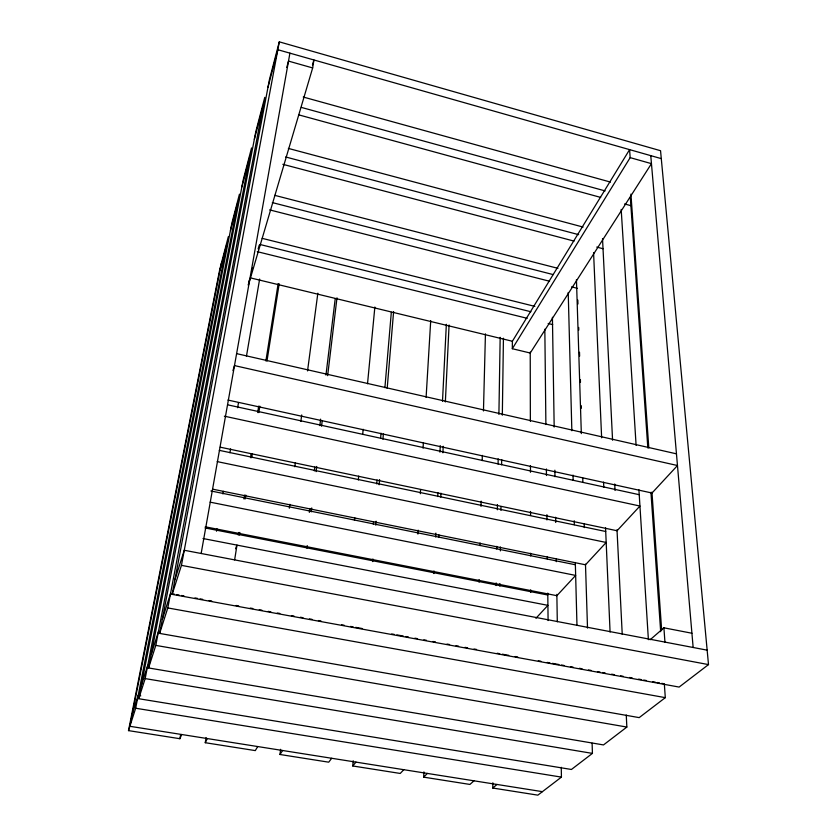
<?xml version="1.0" encoding="UTF-8"?>
<svg xmlns="http://www.w3.org/2000/svg" width="837" height="837" viewBox="0 0 837 837"><rect width="100%" height="100%" fill="white"/><g stroke="black" fill="none" stroke-linecap="round" stroke-linejoin="round"><path stroke-width="1.26" d="M512.317 348.715L512.38 341.255L629.591 149.624L630.167 157.638L512.317 348.715L530.229 353.026L651.458 163.654L630.167 157.638M499.856 586.13L499.898 583.515M500.369 550.892L500.421 546.979M500.955 510.444L501.007 506.531M501.614 464.776L501.687 459.555M502.326 415.194L503.435 338.211M561.261 767.309L561.428 777.113L537.856 795.15L492.752 788.035L492.847 782.815M496.09 585.544L496.132 582.929M496.697 548.967L496.739 546.352M497.335 509.775L497.419 504.544M498.088 464.043L498.172 458.822M498.904 414.409L500.17 337.321M479.078 582.165L479.151 579.56M480.019 545.578L480.082 542.962M481.024 506.364L481.16 501.143M482.196 460.632L482.332 455.401M483.462 410.967L485.439 333.858M438.808 537.5L438.933 534.895M440.754 497.094L440.942 493.181M442.899 452.775L443.212 446.257M445.357 401.938L449.082 325.028M473.993 780.816L469.923 784.436L423.658 777.144L423.92 771.923M433.859 573.554L433.995 570.949M435.69 537.019L435.889 533.106M437.72 496.561L437.918 492.648M439.938 452.189L440.272 445.661M442.491 401.289L446.351 324.296M417.914 534.069L418.144 530.166M420.331 493.715L420.572 489.802M423.062 448.151L423.376 442.94M426.106 397.376L430.72 320.571M372.716 561.585L372.925 558.98M375.761 525.134L376.085 521.221M379.13 484.759L379.569 479.559M382.938 439.195L383.377 433.984M387.186 388.41L393.61 311.584M403.79 769.695L400.232 773.451L352.764 765.97L353.204 760.77M373.312 524.182L373.532 521.587M376.734 483.891L377.068 479.988M380.605 438.389L381.044 433.189M384.905 387.688L391.318 312.295M354.469 520.3L354.721 517.695M358.33 479.988L358.696 476.086M362.683 434.476L363.174 429.276M367.527 383.754L374.861 307.033M306.917 548.162L307.231 545.567M311.28 511.846L311.741 507.954M316.104 471.639L316.731 466.45M321.565 426.242L322.182 421.053M327.644 375.656L336.987 297.836M331.724 758.27L328.721 762.183L279.987 754.493L280.615 749.314M309.334 512.37L309.805 508.477M314.356 470.938L314.827 467.046M319.839 425.614L320.623 419.138M325.959 375.112L335.218 298.725M289.33 508.216L289.853 504.324M294.833 466.764L295.346 462.882M300.849 421.429L301.707 414.953M307.545 370.917L317.851 293.191M257.723 746.552L255.295 750.601L205.264 742.712L206.08 737.554M238.231 535.073L238.639 532.489M243.965 498.957L244.582 495.085M250.525 457.693L251.131 453.821M257.691 412.547L258.706 406.102M265.884 360.956L278.166 283.576M234.632 559.89L236.986 545.096L235.553 548.737M249.196 280.207L248.307 285.218L312.661 67.933L313.927 59.971L312.452 64.972M239.466 535.01L239.874 532.426M245.168 498.936L245.775 495.065M251.686 457.713L252.293 453.842M258.811 412.62L259.836 406.175M266.961 361.092L279.181 283.795M216.501 531.223L216.94 528.649M222.883 493.914L223.322 491.34M229.924 452.744L230.593 448.883M237.635 407.713L238.514 402.566M246.444 356.248L259.648 279.045M128.5 730.617L135.667 708.238L228.344 236.63L219.754 269.441L128.5 730.617L179.903 738.715L180.562 734.855M201.152 553.498L289.916 53.149M172.15 594.364L181.441 565.362L279.296 41.85L660.55 150.712L708.5 664.599L679.121 687.072L172.15 594.364L269.462 79.442L279.296 41.85M159.637 633.41L167.798 607.934L264.774 97.364L255.819 131.576L159.637 633.41L639.186 717.623L665.3 697.65L664.327 683.819L661.753 683.348M148.578 667.957L155.797 645.39L251.55 147.929L243.368 179.202L148.578 667.957L603.498 744.93L626.85 727.06L626.254 714.997M138.722 698.717L145.167 678.598L239.445 194.174L231.943 222.862L138.722 698.717L571.42 769.475L592.429 753.394L592.104 743.193M221.428 263.048L129.881 726.296L542.418 791.656M219.953 270.508L226.858 244.163M230.457 230.437L237.959 201.811M241.883 186.871L250.064 155.661M254.333 139.34L263.289 105.169M267.986 87.278L277.832 49.718L661.293 158.632M286.777 67.41L288.503 61.101L312.661 67.933M251.498 271.439L252.607 267.683M258.141 248.913L259.25 245.157M232.958 370.571L234.486 365.591L677.478 465.529L652.002 493.024L227.967 400.065M132.351 713.825L138.178 695.442L140.762 695.871M141.254 685.754L147.751 665.279M151.194 654.461L158.475 631.516M162.336 619.349L170.549 593.475L174.41 594.176M174.923 579.696L184.266 550.265L707.15 650.161M179.903 738.715L181.713 734.509M205.264 742.712L207.283 738.558M279.987 754.493L282.613 750.496M352.764 765.97L355.955 762.109M535.931 618.292L547.911 605.35L203.014 538.526M423.658 777.144L427.393 773.43M650.15 639.74L663.908 627.813L691.927 633.243M492.752 788.035L497 784.457M135.667 708.238L561.428 777.113M145.167 678.598L592.429 753.394M155.797 645.39L626.85 727.06M167.798 607.934L665.3 697.65M176.649 594.594L179.087 595.034M181.524 595.484L183.973 595.934M194.979 597.942L197.553 598.413M200.127 598.884L202.69 599.355M209.124 600.537L211.698 600.997M236.128 605.475L238.702 605.946M250.273 608.06L252.847 608.53M259.271 609.713L261.845 610.173M268.279 611.355L270.843 611.826M277.277 612.998L279.851 613.469M291.422 615.593L293.996 616.063M300.42 617.235L302.994 617.706M309.428 618.888L311.992 619.349M318.426 620.531L321 621.002M341.569 624.768L344.143 625.239M350.567 626.411L353.141 626.882M355.715 627.352L362.149 628.524M391.716 633.944L394.29 634.415M396.864 634.885L403.298 636.057M405.861 636.528L408.435 636.999M414.87 638.171L417.433 638.641M423.867 639.824L426.441 640.295M432.865 641.466L435.439 641.937M447.01 644.061L449.584 644.532M456.019 645.704L458.582 646.174M465.016 647.346L467.59 647.817M474.014 648.999L476.588 649.47M497.168 653.237L499.731 653.707M502.305 654.178L508.739 655.35M515.163 656.522L517.737 656.993M538.306 660.759L540.88 661.23M547.314 662.412L549.888 662.883M552.451 663.354L558.886 664.526M561.46 664.996L564.033 665.467M570.457 666.639L573.031 667.11M579.455 668.292L582.029 668.763M588.463 669.935L591.037 670.406M597.461 671.588L600.035 672.059M602.609 672.529L605.172 673M611.606 674.172L614.18 674.643M620.604 675.815L623.178 676.286M629.612 677.468L632.176 677.939M638.61 679.11L641.184 679.581M643.758 680.052L646.321 680.523M652.755 681.705L655.329 682.176M657.076 682.49L659.493 682.929M181.441 565.362L708.5 664.599M205.285 526.808L556.877 595.682L575.657 575.417L210.108 502.148M204.981 527.927L547.796 595.013M212.786 489.195L585.502 564.787L606.187 542.47L217.191 461.605M210.893 490.974L575.375 564.755M219.273 450.348L605.706 531.485M220.246 447.188L617.057 530.742L639.939 506.04L224.358 416.177M227.737 404.846L639.227 494.698M236.609 353.632L676.463 453.842M250.347 277.863L512.485 341.276M257.273 251.665L527.216 318.322M548.162 323.49L552.692 324.61M259.993 244.488L530.92 311.751M262.169 238.346L534.864 306.384M269.629 209.878L549.574 281.242M571.577 286.85L577.446 288.357M272.339 202.596L553.163 274.588M274.745 195.345L557.934 268.342M282.833 164.303L574.046 241.098M596.739 247.082L603.048 248.746M285.647 156.969L578.66 234.663M288.346 148.411L583.096 227.068M298.537 114.805L600.673 197.406M624.59 203.946L630.889 205.661M301.33 107.408L605.13 190.909M303.245 97.029L610.497 182.089M650.767 155.64L693.151 647.482M663.908 627.813L664.934 642.094M630.931 194.121L648.821 447.952M651.95 492.208L661.669 630.177M630.345 197.835L647.838 447.994M650.935 492.292L660.686 631.705M621.18 209.417L636.11 445.399M638.913 489.729L648.393 639.667M602.525 238.681L612.579 440.231M614.724 483.985L615.049 490.503M616.995 529.654L622.236 634.331M593.579 252.69L601.636 437.803M603.561 482.133L603.791 487.343M605.549 527.76L610.079 632.04M577.823 300.085L577.948 303.998M578.702 327.455L578.785 330.06M579.507 352.22L579.633 356.133M580.386 379.59L580.47 382.206M581.223 405.663L581.307 408.268M576.442 279.589L581.338 433.608M582.74 477.99L582.866 481.903M584.195 523.669L584.32 527.592M585.481 564.138L587.511 628.095M568.218 292.479L571.849 430.752M573.021 475.102L573.157 480.323M574.224 520.76L574.318 524.673M575.312 562.495L576.965 625.113M552.42 317.275L554.178 427.058M554.868 470.195L554.973 476.724M555.622 517.245L555.705 522.466M556.291 559.064L556.333 561.679M556.856 594.354L557.296 621.797M544.835 329.182L545.891 424.558M546.394 468.982L546.467 475.521M546.906 514.713L546.959 519.944M547.367 556.521L547.398 559.137M547.775 593.109L548.089 620.541M530.229 352.095L530.365 421.325M530.459 465.738L530.47 472.267M530.553 511.449L530.564 515.372M530.637 553.247L530.648 555.862M530.721 589.823L530.721 592.429"/></g></svg>
